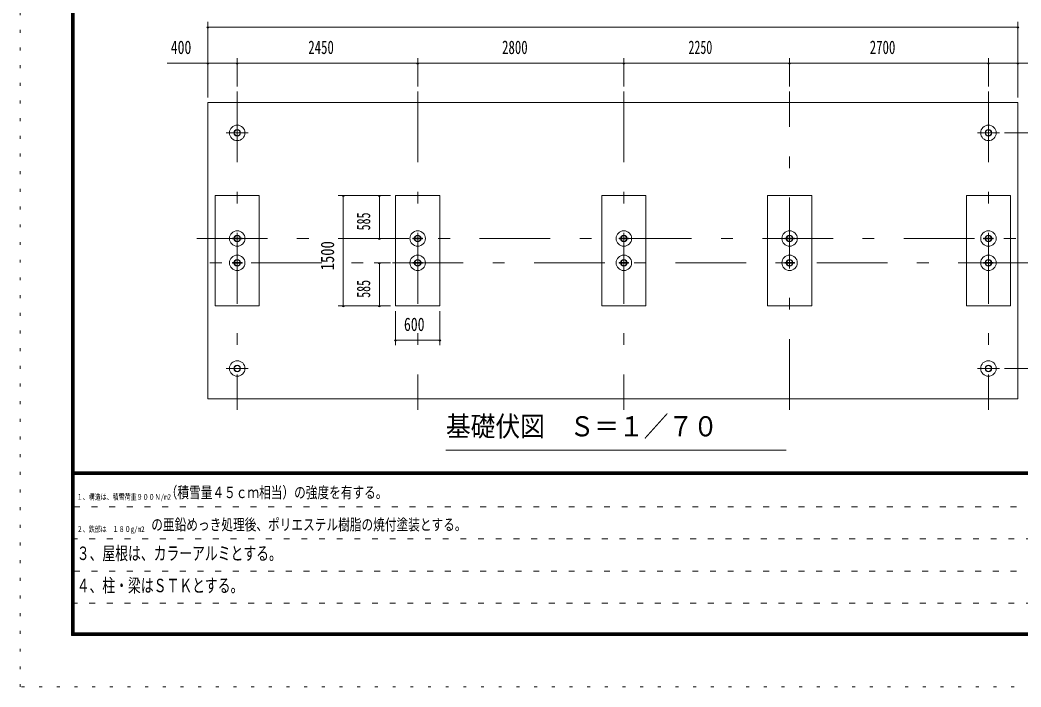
# Model space of a CAD drawing. Units: millimetres, scale not verified, with parts at other scales. Extents: x -34087 to 34090, y -14699 to 14701.
# Drawn here: x -7490 to 6101, y -14699 to -5646 of the extents above; entities that cross this region are included whole.
import ezdxf
from ezdxf.enums import TextEntityAlignment as Align

# ---------------------------------------------------------------- set-up
doc = ezdxf.new("R2010")
doc.units = ezdxf.units.MM
doc.header["$LTSCALE"] = 80
for name, pattern in [('USER1', [3, 1, -2]), ('USER3', [24, 12, -5, 2, -5]), ('USER4', [3, 0.5, -2.5])]:
    doc.linetypes.add(name, pattern=pattern)
doc.layers.add('0-1_0-F1TEXT', color=7, linetype='Continuous')
for name, color, linetype, lineweight in [('0-2_1-07BOLD', 7, 'Continuous', 18), ('0-3_1-27CENTER', 3, 'USER3', 18), ('0-5_1-57DIM', 3, 'Continuous', 18), ('0-C_F-F1PAPER', 5, 'Continuous', 18), ('0-D_F-E_J_ADD', 5, 'USER4', 18)]:
    doc.layers.add(name, color=color, linetype=linetype, lineweight=lineweight)
doc.styles.add('ＭＳ ゴシック', font='')
doc.styles.get('ＭＳ ゴシック').set_extended_font_data('MS Gothic')

msp = doc.modelspace()

# ---------------------------------------------------------------- linework, layer by layer
at = {"layer": '0-2_1-07BOLD'}
for p, q in [((-4585.03, -8605.15), (-4605.95, -8605.15)), ((-4501.13, -8605.15), (-4580.77, -8605.15)), ((-4580.77, -8618.15), (-4501.13, -8618.15)), ((-2155.95, -8618.15), (-2135.02, -8618.15)), ((-2051.13, -8605.15), (-2130.77, -8605.15)), ((-2130.77, -8618.15), (-2051.13, -8618.15)), ((644.05, -8605.15), (664.98, -8605.15)), ((669.23, -8605.15), (748.87, -8605.15)), ((748.87, -8618.15), (669.23, -8618.15)), ((2894.05, -8618.15), (2914.98, -8618.15)), ((2998.87, -8605.15), (2919.23, -8605.15)), ((2919.23, -8618.15), (2998.87, -8618.15)), ((5614.98, -8605.15), (5594.05, -8605.15)), ((5698.87, -8605.15), (5619.23, -8605.15)), ((5619.23, -8618.15), (5698.87, -8618.15)), ((-4605.95, -8935.15), (-4585.03, -8935.15)), ((-4580.77, -8935.15), (-4501.13, -8935.15)), ((-4501.13, -8948.15), (-4580.77, -8948.15)), ((-2155.95, -8935.15), (-2135.02, -8935.15)), ((-2130.77, -8935.15), (-2051.13, -8935.15)), ((-2051.13, -8948.15), (-2130.77, -8948.15)), ((644.05, -8935.15), (664.98, -8935.15)), ((669.23, -8935.15), (748.87, -8935.15)), ((748.87, -8948.15), (669.23, -8948.15)), ((2894.05, -8935.15), (2914.98, -8935.15)), ((2919.23, -8935.15), (2998.87, -8935.15)), ((2998.87, -8948.15), (2919.23, -8948.15)), ((5614.98, -8935.15), (5594.05, -8935.15)), ((5698.87, -8935.15), (5619.23, -8935.15)), ((5619.23, -8948.15), (5698.87, -8948.15))]:
    msp.add_line(p, q, dxfattribs=at)
for points in [[(-4940.95, -6766.65), (6059.05, -6766.65), (6059.05, -10786.65), (-4940.95, -10786.65)], [(-4840.95, -8026.65), (-4240.95, -8026.65), (-4240.95, -9526.65), (-4840.95, -9526.65)], [(-2390.95, -8026.65), (-1790.95, -8026.65), (-1790.95, -9526.65), (-2390.95, -9526.65)], [(409.05, -8026.65), (1009.05, -8026.65), (1009.05, -9526.65), (409.05, -9526.65)], [(2659.05, -8026.65), (3259.05, -8026.65), (3259.05, -9526.65), (2659.05, -9526.65)], [(5359.05, -8026.65), (5959.05, -8026.65), (5959.05, -9526.65), (5359.05, -9526.65)]]:
    msp.add_lwpolyline(points, close=True, dxfattribs=at)
for points in [[(-4605.95, -8605.15), (-4605.95, -8618.15), (-4585.03, -8618.15)], [(-4496.88, -8618.15), (-4475.95, -8618.15), (-4475.95, -8605.15), (-4496.88, -8605.15)], [(-2135.02, -8605.15), (-2155.95, -8605.15), (-2155.95, -8618.15)], [(-2046.87, -8618.15), (-2025.95, -8618.15), (-2025.95, -8605.15), (-2046.87, -8605.15)], [(664.98, -8618.15), (644.05, -8618.15), (644.05, -8605.15)], [(753.13, -8605.15), (774.05, -8605.15), (774.05, -8618.15), (753.13, -8618.15)], [(2914.98, -8605.15), (2894.05, -8605.15), (2894.05, -8618.15)], [(3003.13, -8618.15), (3024.05, -8618.15), (3024.05, -8605.15), (3003.13, -8605.15)], [(5594.05, -8605.15), (5594.05, -8618.15), (5614.98, -8618.15)], [(5703.13, -8618.15), (5724.05, -8618.15), (5724.05, -8605.15), (5703.13, -8605.15)], [(-4585.03, -8948.15), (-4605.95, -8948.15), (-4605.95, -8935.15)], [(-4496.88, -8935.15), (-4475.95, -8935.15), (-4475.95, -8948.15), (-4496.88, -8948.15)], [(-2135.02, -8948.15), (-2155.95, -8948.15), (-2155.95, -8935.15)], [(-2046.87, -8935.15), (-2025.95, -8935.15), (-2025.95, -8948.15), (-2046.87, -8948.15)], [(664.98, -8948.15), (644.05, -8948.15), (644.05, -8935.15)], [(753.13, -8935.15), (774.05, -8935.15), (774.05, -8948.15), (753.13, -8948.15)], [(2914.98, -8948.15), (2894.05, -8948.15), (2894.05, -8935.15)], [(3003.13, -8935.15), (3024.05, -8935.15), (3024.05, -8948.15), (3003.13, -8948.15)], [(5594.05, -8935.15), (5594.05, -8948.15), (5614.98, -8948.15)], [(5703.13, -8948.15), (5724.05, -8948.15), (5724.05, -8935.15), (5703.13, -8935.15)]]:
    msp.add_lwpolyline(points, dxfattribs=at)
for centre, radius in [((-4540.95, -7177.65), 105), ((-4540.95, -7177.65), 44.55), ((-4540.95, -7177.65), 40.35), ((5659.05, -7177.65), 105), ((5659.05, -7177.65), 44.55), ((5659.05, -7177.65), 40.35), ((-4540.95, -8611.65), 105), ((-2090.95, -8611.65), 105), ((709.05, -8611.65), 105), ((2959.05, -8611.65), 105), ((5659.05, -8611.65), 105), ((-4540.95, -8611.65), 44.55), ((-4540.95, -8611.65), 40.35), ((-2090.95, -8611.65), 44.55), ((-2090.95, -8611.65), 40.35), ((709.05, -8611.65), 44.55), ((709.05, -8611.65), 40.35), ((2959.05, -8611.65), 44.55), ((2959.05, -8611.65), 40.35), ((5659.05, -8611.65), 44.55), ((5659.05, -8611.65), 40.35), ((-4540.95, -8941.65), 105), ((-4540.95, -8941.65), 44.55), ((-4540.95, -8941.65), 40.35), ((-2090.95, -8941.65), 105), ((-2090.95, -8941.65), 44.55), ((-2090.95, -8941.65), 40.35), ((709.05, -8941.65), 105), ((709.05, -8941.65), 44.55), ((709.05, -8941.65), 40.35), ((2959.05, -8941.65), 105), ((2959.05, -8941.65), 44.55), ((2959.05, -8941.65), 40.35), ((5659.05, -8941.65), 105), ((5659.05, -8941.65), 44.55), ((5659.05, -8941.65), 40.35), ((-4540.95, -10375.66), 105), ((5659.05, -10375.66), 105), ((-4540.95, -10375.66), 44.55), ((-4540.95, -10375.66), 40.35), ((5659.05, -10375.66), 44.55), ((5659.05, -10375.66), 40.35)]:
    msp.add_circle(centre, radius, dxfattribs=at)
at = {"layer": '0-3_1-27CENTER'}
for p, q in [((-4540.95, -6616.65), (-4540.95, -10936.65)), ((-2090.95, -6616.65), (-2090.95, -10936.65)), ((709.05, -6616.65), (709.05, -10936.65)), ((2959.05, -10936.65), (2959.05, -6616.65)), ((5659.05, -6616.65), (5659.05, -10936.65)), ((-4390.95, -7177.65), (-4690.95, -7177.65)), ((5809.05, -7177.65), (5509.05, -7177.65)), ((-5090.95, -8611.65), (6209.05, -8611.65)), ((6209.05, -8941.65), (-5090.95, -8941.65)), ((-4690.95, -10375.66), (-4390.95, -10375.66)), ((5809.05, -10375.66), (5509.05, -10375.66))]:
    msp.add_line(p, q, dxfattribs=at)
at = {"layer": '0-5_1-57DIM'}
for p, q in [((-4940.95, -6696.65), (-4940.95, -5671.65)), ((6059.05, -6696.65), (6059.05, -5671.65)), ((-4926.95, -5741.65), (-4954.95, -5741.65)), ((-4940.95, -5741.65), (6059.05, -5741.65)), ((6073.05, -5741.65), (6045.05, -5741.65)), ((-4940.95, -6231.65), (-5490.45, -6231.65)), ((-4926.95, -6231.65), (-4954.95, -6231.65)), ((-4940.95, -6231.65), (-4540.95, -6231.65)), ((-4526.95, -6231.65), (-4554.95, -6231.65)), ((-4540.95, -6546.65), (-4540.95, -6161.65)), ((-4540.95, -6231.65), (-2090.95, -6231.65)), ((-2076.95, -6231.65), (-2104.95, -6231.65)), ((-2090.95, -6161.65), (-2090.95, -6546.65)), ((-2090.95, -6231.65), (709.05, -6231.65)), ((723.05, -6231.65), (695.05, -6231.65)), ((709.05, -6161.65), (709.05, -6546.65)), ((709.05, -6231.65), (2959.05, -6231.65)), ((2973.05, -6231.65), (2945.05, -6231.65)), ((2959.05, -6546.65), (2959.05, -6161.65)), ((2959.05, -6231.65), (5659.05, -6231.65)), ((5673.05, -6231.65), (5645.05, -6231.65)), ((5659.05, -6161.65), (5659.05, -6546.65)), ((5659.05, -6231.65), (6059.05, -6231.65)), ((6073.05, -6231.65), (6045.05, -6231.65)), ((6059.05, -6231.65), (6608.55, -6231.65)), ((5879.05, -7177.65), (6864.06, -7177.65)), ((-2460.95, -8026.65), (-3170.95, -8026.65)), ((-3086.95, -8026.65), (-3114.95, -8026.65)), ((-3100.95, -8026.65), (-3100.95, -9526.65)), ((-2596.95, -8026.65), (-2624.95, -8026.65)), ((-2610.95, -8026.65), (-2610.95, -8611.65)), ((-2460.95, -8611.65), (-2680.95, -8611.65)), ((-2596.95, -8611.65), (-2624.95, -8611.65)), ((-2680.95, -8941.65), (-2460.95, -8941.65)), ((-2596.95, -8941.65), (-2624.95, -8941.65)), ((-2610.95, -8941.65), (-2610.95, -9526.65)), ((-2460.95, -9526.65), (-3170.95, -9526.65)), ((-3086.95, -9526.65), (-3114.95, -9526.65)), ((-2596.95, -9526.65), (-2624.95, -9526.65)), ((-2390.95, -9596.65), (-2390.95, -10061.47)), ((-1790.95, -10061.47), (-1790.95, -9596.65)), ((-2376.95, -9991.47), (-2404.95, -9991.47)), ((-2390.95, -9991.47), (-1790.95, -9991.47)), ((-1776.95, -9991.47), (-1804.95, -9991.47)), ((6864.06, -10375.66), (5879.05, -10375.66)), ((-1707.08, -11486.65), (2912.92, -11486.65))]:
    msp.add_line(p, q, dxfattribs=at)
for centre in [(-4940.95, -5741.65), (6059.05, -5741.65), (-4940.95, -6231.65), (-4540.95, -6231.65), (-2090.95, -6231.65), (709.05, -6231.65), (2959.05, -6231.65), (5659.05, -6231.65), (6059.05, -6231.65), (-3100.95, -8026.65), (-2610.95, -8026.65), (-2610.95, -8611.65), (-2610.95, -8941.65), (-3100.95, -9526.65), (-2610.95, -9526.65), (-2390.95, -9991.47), (-1790.95, -9991.47)]:
    msp.add_arc(centre, 14, 180, 0, dxfattribs=at)
at = {"layer": '0-C_F-F1PAPER'}
for p, q in [((33354.59, -11780.19), (-6755.4, -11780.19)), ((-6755.4, -11783.7), (33354.59, -11783.7)), ((33354.59, -11787.19), (-6755.4, -11787.19)), ((-6755.4, -11790.69), (33354.59, -11790.69)), ((33354.59, -11794.19), (-6755.4, -11794.19)), ((-6755.4, -11797.69), (33354.59, -11797.69)), ((33354.59, -11801.19), (-6755.4, -11801.19)), ((-6755.4, -11804.69), (33354.59, -11804.69)), ((33354.59, -11808.19), (-6755.4, -11808.19)), ((-6755.4, -11811.69), (33354.59, -11811.69)), ((33354.59, -11815.19), (-6755.4, -11815.19))]:
    msp.add_line(p, q, dxfattribs=at)
at = {"layer": '0-C_F-F1PAPER', "color": 6, "linetype": 'USER1'}
for p, q in [((18759.6, -12251.99), (-6790.4, -12251.99)), ((-6790.4, -12688.79), (18759.6, -12688.79)), ((18759.6, -13125.59), (-6790.4, -13125.59)), ((-6790.4, -13562.39), (15248.4, -13562.39))]:
    msp.add_line(p, q, dxfattribs=at)
at = {"layer": '0-C_F-F1PAPER'}
for points in [[(33389.59, -13999.19), (33389.59, 14140.81), (-6790.4, 14140.81), (-6790.4, -13999.19)], [(33386.09, -13995.69), (33386.09, 14137.3), (-6786.9, 14137.3), (-6786.9, -13995.69)], [(33382.59, -13992.19), (-6783.4, -13992.19), (-6783.4, 14133.8), (33382.59, 14133.8)], [(33379.09, -13988.69), (33379.09, 14130.31), (-6779.9, 14130.31), (-6779.9, -13988.69)], [(33375.59, -13985.19), (-6776.4, -13985.19), (-6776.4, 14126.8), (33375.59, 14126.8)], [(33372.09, -13981.69), (33372.09, 14123.3), (-6772.9, 14123.3), (-6772.9, -13981.69)], [(33368.59, -13978.19), (-6769.4, -13978.19), (-6769.4, 14119.8), (33368.59, 14119.8)], [(33365.1, -13974.69), (33365.1, 14116.31), (-6765.9, 14116.31), (-6765.9, -13974.69)], [(33361.59, -13971.19), (33361.59, 14112.81), (-6762.4, 14112.81), (-6762.4, -13971.19)], [(33358.09, -13967.69), (33358.09, 14109.3), (-6758.9, 14109.3), (-6758.9, -13967.69)], [(33354.59, -13964.19), (-6755.4, -13964.19), (-6755.4, 14105.8), (33354.59, 14105.8)]]:
    msp.add_lwpolyline(points, close=True, dxfattribs=at)
at = {"layer": '0-D_F-E_J_ADD'}
msp.add_lwpolyline([(34089.6, -14699.19), (-7490.4, -14699.19), (-7490.4, 14700.81), (34089.6, 14700.81)], close=True, dxfattribs=at)

# ---------------------------------------------------------------- texts
at = {"layer": '0-1_0-F1TEXT', "style": 'ＭＳ ゴシック'}
for s, height, width, p in [('（積雪量４５ｃｍ相当）の強度を有する。', 155, 0.75, (-5512.92, -12181.99)), ('１、構造は、積雪荷重９００Ｎ/m2', 77.49, 0.75, (-6720.4, -12181.99)), ('\u3000の亜鉛めっき処理後、ポリエステル樹脂の焼付塗装とする。', 155, 0.75, (-5866.97, -12618.79)), ('２、鉄部は\u3000１８０g/m2', 77.49, 0.75, (-6720.4, -12618.79)), ('３、屋根は、カラーアルミとする。', 182.3, 0.7, (-6720.4, -13030.72)), ('４、柱・梁はＳＴＫとする。', 182.3, 0.7, (-6720.4, -13467.52))]:
    msp.add_text(s, height=height, dxfattribs=dict(at, width=width)).set_placement(p, align=Align.BOTTOM_LEFT)
at = {"layer": '0-5_1-57DIM', "color": 7, "style": 'ＭＳ ゴシック'}
for s, height, width, p in [('400', 182.3, 0.75, (-5443.37, -6161.65)), ('2450', 182.3, 0.7, (-3576.36, -6161.65)), ('2800', 182.3, 0.7, (-944.73, -6161.65)), ('2250', 182.3, 0.65, (1586.7, -6161.65)), ('2700', 182.3, 0.7, (4047.81, -6161.65)), ('600', 182.3, 0.75, (-2276.95, -9921.47)), ('基礎伏図\u3000Ｓ＝１／７０', 273.5, 0.9, (-1707.08, -11379.34))]:
    msp.add_text(s, height=height, dxfattribs=dict(at, width=width)).set_placement(p, align=Align.BOTTOM_LEFT)
for s, width, p in [('585', 0.65, (-2680.95, -8501.01)), ('1500', 0.8, (-3170.95, -9044.03)), ('585', 0.65, (-2680.95, -9416.01))]:
    msp.add_text(s, height=182.3, rotation=90, dxfattribs=dict(at, width=width)).set_placement(p, align=Align.BOTTOM_LEFT)

doc.saveas('drawing.dxf')
